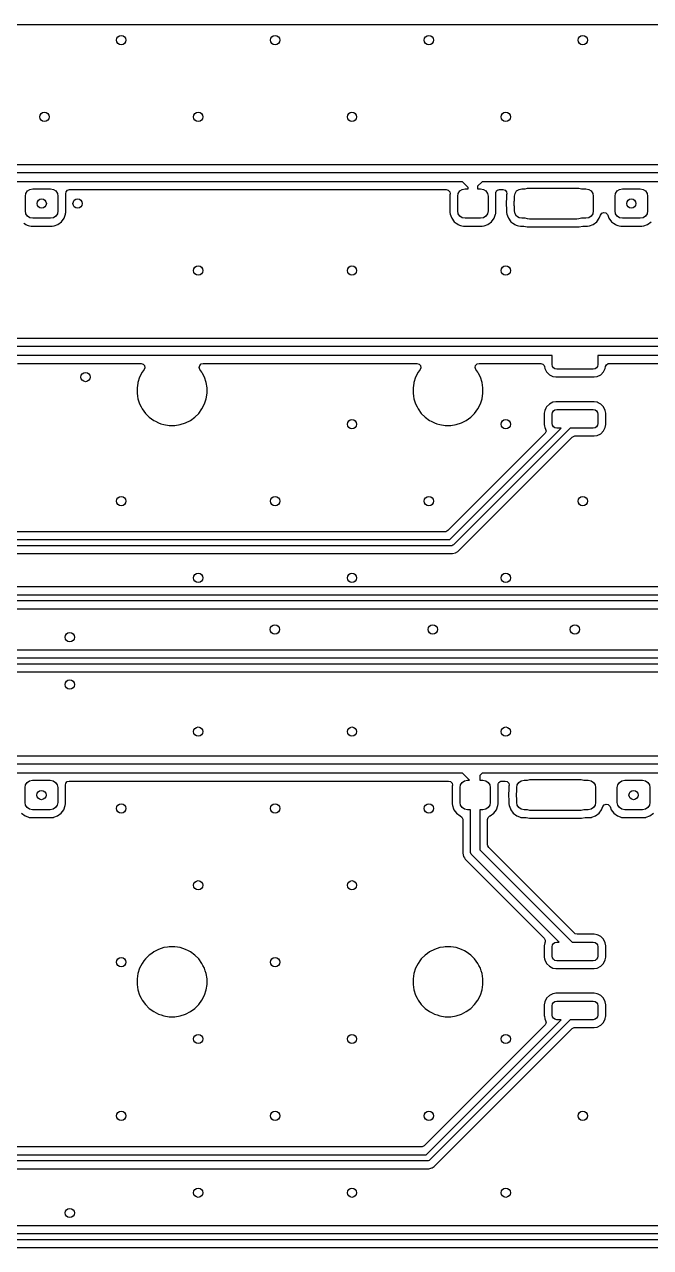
# Model space of a CAD drawing. Extents: x 117 to 217, y -143 to -43.
# Drawn here: x 144.09 to 164.23, y -82.39 to -43 of the extents above; entities that cross this region are included whole.
import ezdxf

# ---------------------------------------------------------------- set-up
doc = ezdxf.new("R2010")
doc.units = 0
doc.layers.add('BLACK', color=7, linetype='CONTINUOUS')

msp = doc.modelspace()

# ---------------------------------------------------------------- linework, layer by layer
at = {"layer": 'BLACK', "linetype": 'CONTINUOUS'}
for p, q in [((120.003246, -43.0005), (213.996754, -43.0005)), ((195.891726, -47.5165), (140.451339, -47.5165)), ((140.391, -47.767), (158.242, -47.767)), ((158.242, -47.767), (158.496, -47.767)), ((158.496, -47.767), (158.75, -47.767)), ((158.75, -47.767), (177.292, -47.767)), ((158.179868, -48.067), (140.453132, -48.067)), ((144.114, -48.5305), (144.132079, -48.439613)), ((144.132079, -48.439613), (144.183562, -48.362562)), ((144.183562, -48.362562), (144.260613, -48.311079)), ((144.260613, -48.311079), (144.3515, -48.293)), ((144.3515, -48.293), (144.9265, -48.293)), ((144.9265, -48.293), (145.017387, -48.311079)), ((145.017387, -48.311079), (145.094438, -48.362562)), ((145.094438, -48.362562), (145.145921, -48.439613)), ((145.145921, -48.439613), (145.164, -48.5305)), ((145.411375, -48.454757), (145.423779, -48.385997)), ((145.423779, -48.385997), (145.471389, -48.334859)), ((145.471389, -48.334859), (145.534664, -48.3175)), ((145.534664, -48.3175), (157.657836, -48.3175)), ((157.657836, -48.3175), (157.724875, -48.337185)), ((157.724875, -48.337185), (157.77063, -48.389989)), ((157.77063, -48.389989), (157.781125, -48.454757)), ((158.0285, -48.5305), (158.046579, -48.439613)), ((158.046579, -48.439613), (158.098062, -48.362562)), ((158.098062, -48.362562), (158.175113, -48.311079)), ((158.175113, -48.311079), (158.266, -48.293)), ((158.366, -48.253132), (158.179868, -48.067)), ((158.266, -48.293), (158.366, -48.293)), ((158.366, -48.26), (158.366, -48.253132)), ((158.366, -48.293), (158.366, -48.26)), ((158.812132, -48.067), (158.666, -48.213132)), ((158.666, -48.213132), (158.666, -48.26)), ((158.666, -48.26), (158.666, -48.293)), ((158.666, -48.293), (158.766, -48.293)), ((158.766, -48.293), (158.856887, -48.311079)), ((177.229868, -48.067), (158.812132, -48.067)), ((158.856887, -48.311079), (158.933938, -48.362562)), ((158.933938, -48.362562), (158.985421, -48.439613)), ((158.985421, -48.439613), (159.0035, -48.5305)), ((159.250875, -48.454757), (159.253654, -48.43935)), ((159.251426, -48.423853), (159.25973, -48.405669)), ((159.253654, -48.43935), (159.251426, -48.423853)), ((159.25973, -48.405669), (159.263279, -48.385997)), ((159.263279, -48.385997), (159.273947, -48.374538)), ((159.273947, -48.374538), (159.280451, -48.360297)), ((159.280451, -48.360297), (159.297267, -48.349489)), ((159.297267, -48.349489), (159.310889, -48.334859)), ((159.310889, -48.334859), (159.326845, -48.330481)), ((159.326845, -48.330481), (159.339229, -48.322523)), ((159.339229, -48.322523), (159.374164, -48.3175)), ((159.374164, -48.3175), (159.482836, -48.3175)), ((159.482836, -48.3175), (159.549875, -48.337185)), ((159.549875, -48.337185), (159.59563, -48.389989)), ((159.59563, -48.389989), (159.606125, -48.454757)), ((159.8535, -48.5305), (159.871579, -48.439613)), ((159.871579, -48.439613), (159.923062, -48.362562)), ((159.923062, -48.362562), (160.000113, -48.311079)), ((160.000113, -48.311079), (160.091, -48.293)), ((160.091, -48.293), (160.1984, -48.293)), ((160.1984, -48.293), (160.275737, -48.272278)), ((160.275737, -48.272278), (160.341, -48.268)), ((160.341, -48.268), (161.865, -48.268)), ((161.865, -48.268), (161.930263, -48.272278)), ((161.930263, -48.272278), (162.0076, -48.293)), ((162.0076, -48.293), (162.1525, -48.293)), ((162.1525, -48.293), (162.243387, -48.311079)), ((162.243387, -48.311079), (162.320438, -48.362562)), ((162.320438, -48.362562), (162.371921, -48.439613)), ((162.371921, -48.439613), (162.39, -48.5305)), ((163.09, -48.5305), (163.108079, -48.439613)), ((163.108079, -48.439613), (163.159562, -48.362562)), ((163.159562, -48.362562), (163.236613, -48.311079)), ((163.236613, -48.311079), (163.3275, -48.293)), ((163.3275, -48.293), (163.9025, -48.293)), ((163.9025, -48.293), (163.993387, -48.311079)), ((163.993387, -48.311079), (164.070438, -48.362562)), ((164.070438, -48.362562), (164.121921, -48.439613)), ((164.121921, -48.439613), (164.14, -48.5305)), ((144.114, -49.0055), (144.114, -48.5305)), ((145.164, -48.5305), (145.164, -49.0055)), ((145.414499, -48.483812), (145.411375, -48.454757)), ((145.4145, -48.483826), (145.414499, -48.483812)), ((145.4145, -49.052173), (145.4145, -48.483826)), ((157.781125, -48.454757), (157.778, -48.483812)), ((157.778, -48.483812), (157.778, -49.05219)), ((158.0285, -49.0055), (158.0285, -48.5305)), ((159.0035, -48.5305), (159.0035, -49.0055)), ((159.253999, -48.483812), (159.250875, -48.454757)), ((159.254, -48.483826), (159.253999, -48.483812)), ((159.254, -49.052173), (159.254, -48.483826)), ((159.600617, -48.643221), (159.5905, -48.694079)), ((159.5905, -48.694079), (159.5905, -48.841919)), ((159.5905, -48.841919), (159.600617, -48.892777)), ((159.603, -48.619029), (159.600617, -48.643221)), ((159.606125, -48.454757), (159.603, -48.483812)), ((159.603, -48.483812), (159.603, -48.619029)), ((159.845278, -48.702737), (159.8535, -48.672051)), ((159.845278, -48.833263), (159.845278, -48.702737)), ((159.8535, -48.863948), (159.845278, -48.833263)), ((159.8535, -48.672051), (159.8535, -48.5305)), ((162.39, -48.5305), (162.39, -49.0055)), ((163.09, -49.0055), (163.09, -48.5305)), ((164.14, -48.5305), (164.14, -49.0055)), ((144.132079, -49.096387), (144.114, -49.0055)), ((144.183562, -49.173438), (144.132079, -49.096387)), ((144.260613, -49.224921), (144.183562, -49.173438)), ((144.3515, -49.243), (144.260613, -49.224921)), ((145.017387, -49.224921), (144.9265, -49.243)), ((145.094438, -49.173438), (145.017387, -49.224921)), ((145.145921, -49.096387), (145.094438, -49.173438)), ((145.164, -49.0055), (145.145921, -49.096387)), ((145.359212, -49.241778), (145.408251, -49.110299)), ((145.408251, -49.110299), (145.410679, -49.087719)), ((145.410679, -49.087719), (145.414499, -49.05219)), ((145.414499, -49.05219), (145.4145, -49.052173)), ((157.778, -49.05219), (157.784248, -49.110299)), ((157.784248, -49.110299), (157.804086, -49.163485)), ((157.804086, -49.163485), (157.833288, -49.241778)), ((158.046579, -49.096387), (158.0285, -49.0055)), ((158.098062, -49.173438), (158.046579, -49.096387)), ((158.175113, -49.224921), (158.098062, -49.173438)), ((158.266, -49.243), (158.175113, -49.224921)), ((158.856887, -49.224921), (158.766, -49.243)), ((158.933938, -49.173438), (158.856887, -49.224921)), ((158.985421, -49.096387), (158.933938, -49.173438)), ((159.0035, -49.0055), (158.985421, -49.096387)), ((159.198712, -49.241778), (159.247751, -49.110299)), ((159.247751, -49.110299), (159.250179, -49.087719)), ((159.250179, -49.087719), (159.253999, -49.05219)), ((159.253999, -49.05219), (159.254, -49.052173)), ((159.600617, -48.892777), (159.603, -48.91697)), ((159.603, -48.91697), (159.603, -49.05219)), ((159.603, -49.05219), (159.609248, -49.110299)), ((159.609248, -49.110299), (159.629086, -49.163485)), ((159.629086, -49.163485), (159.658288, -49.241778)), ((159.8535, -49.0055), (159.8535, -48.863948)), ((159.871579, -49.096387), (159.8535, -49.0055)), ((159.923062, -49.173438), (159.871579, -49.096387)), ((160.000113, -49.224921), (159.923062, -49.173438)), ((160.091, -49.243), (160.000113, -49.224921)), ((162.243387, -49.224921), (162.1525, -49.243)), ((162.320438, -49.173438), (162.243387, -49.224921)), ((162.371921, -49.096387), (162.320438, -49.173438)), ((162.39, -49.0055), (162.371921, -49.096387)), ((162.585212, -49.241778), (162.623818, -49.138268)), ((162.623818, -49.138268), (162.66569, -49.082337)), ((162.66569, -49.082337), (162.731154, -49.05792)), ((162.731154, -49.05792), (162.799427, -49.072772)), ((162.799427, -49.072772), (162.848832, -49.122177)), ((162.848832, -49.122177), (162.856179, -49.138265)), ((162.856179, -49.138265), (162.894788, -49.241778)), ((163.108079, -49.096387), (163.09, -49.0055)), ((163.159562, -49.173438), (163.108079, -49.096387)), ((163.236613, -49.224921), (163.159562, -49.173438)), ((163.3275, -49.243), (163.236613, -49.224921)), ((163.993387, -49.224921), (163.9025, -49.243)), ((164.070438, -49.173438), (163.993387, -49.224921)), ((164.121921, -49.096387), (164.070438, -49.173438)), ((164.14, -49.0055), (164.121921, -49.096387)), ((144.066666, -49.401863), (144.113752, -49.437112)), ((144.113752, -49.437112), (144.115222, -49.438212)), ((144.115222, -49.438212), (144.200999, -49.470205)), ((144.200999, -49.470205), (144.2467, -49.487251)), ((144.2467, -49.487251), (144.304809, -49.493499)), ((144.304809, -49.493499), (144.304826, -49.4935)), ((144.304826, -49.4935), (144.973174, -49.4935)), ((144.9265, -49.243), (144.3515, -49.243)), ((144.973174, -49.4935), (144.97319, -49.493499)), ((144.97319, -49.493499), (145.031299, -49.487251)), ((145.031299, -49.487251), (145.041297, -49.483522)), ((145.041297, -49.483522), (145.162778, -49.438212)), ((145.162778, -49.438212), (145.275116, -49.354116)), ((145.275116, -49.354116), (145.359212, -49.241778)), ((157.833288, -49.241778), (157.917384, -49.354116)), ((157.917384, -49.354116), (157.981166, -49.401863)), ((157.981166, -49.401863), (158.028252, -49.437112)), ((158.028252, -49.437112), (158.029722, -49.438212)), ((158.029722, -49.438212), (158.115499, -49.470205)), ((158.115499, -49.470205), (158.1612, -49.487251)), ((158.1612, -49.487251), (158.219309, -49.493499)), ((158.219309, -49.493499), (158.219326, -49.4935)), ((158.219326, -49.4935), (158.812674, -49.4935)), ((158.766, -49.243), (158.266, -49.243)), ((158.812674, -49.4935), (158.81269, -49.493499)), ((158.81269, -49.493499), (158.870799, -49.487251)), ((158.870799, -49.487251), (158.880797, -49.483522)), ((158.880797, -49.483522), (159.002278, -49.438212)), ((159.002278, -49.438212), (159.114616, -49.354116)), ((159.114616, -49.354116), (159.198712, -49.241778)), ((159.658288, -49.241778), (159.742384, -49.354116)), ((159.742384, -49.354116), (159.806166, -49.401863)), ((159.806166, -49.401863), (159.853252, -49.437112)), ((159.853252, -49.437112), (159.854722, -49.438212)), ((159.854722, -49.438212), (159.940499, -49.470205)), ((159.940499, -49.470205), (159.9862, -49.487251)), ((159.9862, -49.487251), (160.044309, -49.493499)), ((160.044309, -49.493499), (160.044326, -49.4935)), ((160.044326, -49.4935), (160.12919, -49.4935)), ((160.1984, -49.243), (160.091, -49.243)), ((160.12919, -49.4935), (160.153382, -49.495883)), ((160.153382, -49.495883), (160.26708, -49.5185)), ((160.275737, -49.263722), (160.1984, -49.243)), ((160.26708, -49.5185), (160.267082, -49.5185)), ((160.267082, -49.5185), (161.938919, -49.5185)), ((160.341, -49.268), (160.275737, -49.263722)), ((161.865, -49.268), (160.341, -49.268)), ((161.930263, -49.263722), (161.865, -49.268)), ((162.0076, -49.243), (161.930263, -49.263722)), ((161.938919, -49.5185), (162.052618, -49.495883)), ((162.1525, -49.243), (162.0076, -49.243)), ((162.052618, -49.495883), (162.07681, -49.4935)), ((162.07681, -49.4935), (162.199174, -49.4935)), ((162.199174, -49.4935), (162.19919, -49.493499)), ((162.19919, -49.493499), (162.257299, -49.487251)), ((162.257299, -49.487251), (162.267297, -49.483522)), ((162.267297, -49.483522), (162.388778, -49.438212)), ((162.388778, -49.438212), (162.501116, -49.354116)), ((162.501116, -49.354116), (162.585212, -49.241778)), ((162.894788, -49.241778), (162.978884, -49.354116)), ((162.978884, -49.354116), (163.042666, -49.401863)), ((163.042666, -49.401863), (163.089752, -49.437112)), ((163.089752, -49.437112), (163.091222, -49.438212)), ((163.091222, -49.438212), (163.176999, -49.470205)), ((163.176999, -49.470205), (163.2227, -49.487251)), ((163.2227, -49.487251), (163.280809, -49.493499)), ((163.280809, -49.493499), (163.280826, -49.4935)), ((163.280826, -49.4935), (163.949174, -49.4935)), ((163.9025, -49.243), (163.3275, -49.243)), ((163.949174, -49.4935), (163.94919, -49.493499)), ((163.94919, -49.493499), (164.007299, -49.487251)), ((164.007299, -49.487251), (164.017297, -49.483522)), ((164.017297, -49.483522), (164.138778, -49.438212)), ((164.138778, -49.438212), (164.251116, -49.354116)), ((199.667226, -53.1155), (143.100839, -53.1155)), ((143.0405, -53.366), (199.6145, -53.366)), ((161.065, -53.666), (143.49, -53.666)), ((143.857338, -53.9165), (147.83608, -53.9165)), ((147.83608, -53.9165), (147.903119, -53.936185)), ((147.903119, -53.936185), (147.948874, -53.988989)), ((149.725047, -53.979525), (149.775153, -53.93083)), ((149.775153, -53.93083), (149.83302, -53.9165)), ((149.83302, -53.9165), (156.71608, -53.9165)), ((156.71608, -53.9165), (156.783119, -53.936185)), ((156.783119, -53.936185), (156.828874, -53.988989)), ((158.605047, -53.979525), (158.655153, -53.93083)), ((158.655153, -53.93083), (158.71302, -53.9165)), ((158.71302, -53.9165), (160.697663, -53.9165)), ((160.697663, -53.9165), (160.764702, -53.936185)), ((160.764702, -53.936185), (160.810457, -53.988989)), ((161.065, -53.954), (161.065, -53.666)), ((161.076418, -54.011403), (161.065, -53.954)), ((162.54, -53.954), (162.528582, -54.011403)), ((180.115, -53.666), (162.54, -53.666)), ((162.54, -53.666), (162.54, -53.954)), ((162.784865, -54.021102), (162.814794, -53.957967)), ((162.814794, -53.957967), (162.874106, -53.921036)), ((162.874106, -53.921036), (162.907338, -53.9165)), ((162.907338, -53.9165), (166.87608, -53.9165)), ((147.791506, -54.35996), (147.736764, -54.528443)), ((147.791507, -54.359957), (147.791506, -54.35996)), ((147.871936, -54.202109), (147.791507, -54.359957)), ((147.936398, -54.113386), (147.871936, -54.202109)), ((147.958818, -54.058147), (147.936398, -54.113386)), ((147.948874, -53.988989), (147.958818, -54.058147)), ((149.709222, -54.047579), (149.725047, -53.979525)), ((149.732701, -54.113385), (149.709222, -54.047579)), ((149.797164, -54.20211), (149.732701, -54.113385)), ((149.816887, -54.240819), (149.797164, -54.20211)), ((149.877592, -54.359957), (149.816887, -54.240819)), ((149.877592, -54.359958), (149.877592, -54.359957)), ((149.932336, -54.528445), (149.877592, -54.359958)), ((156.671506, -54.35996), (156.616764, -54.528443)), ((156.671507, -54.359957), (156.671506, -54.35996)), ((156.751936, -54.202109), (156.671507, -54.359957)), ((156.816398, -54.113386), (156.751936, -54.202109)), ((156.838818, -54.058147), (156.816398, -54.113386)), ((156.828874, -53.988989), (156.838818, -54.058147)), ((158.589222, -54.047579), (158.605047, -53.979525)), ((158.612701, -54.113385), (158.589222, -54.047579)), ((158.677164, -54.20211), (158.612701, -54.113385)), ((158.696887, -54.240819), (158.677164, -54.20211)), ((158.757592, -54.359957), (158.696887, -54.240819)), ((158.757592, -54.359958), (158.757592, -54.359957)), ((158.812336, -54.528445), (158.757592, -54.359958)), ((160.810457, -53.988989), (160.820136, -54.021102)), ((160.820136, -54.021102), (160.829354, -54.079304)), ((160.829354, -54.079304), (160.88695, -54.192342)), ((160.88695, -54.192342), (160.886952, -54.192344)), ((160.886952, -54.192344), (160.886954, -54.192347)), ((160.886954, -54.192347), (160.976652, -54.282045)), ((160.976652, -54.282045), (160.976654, -54.282046)), ((160.976654, -54.282046), (160.976658, -54.28205)), ((160.976658, -54.28205), (161.089694, -54.339645)), ((161.108934, -54.060066), (161.076418, -54.011403)), ((161.089694, -54.339645), (161.089698, -54.339647)), ((161.089698, -54.339647), (161.183475, -54.354499)), ((161.157597, -54.092582), (161.108934, -54.060066)), ((161.215, -54.104), (161.157597, -54.092582)), ((161.183475, -54.354499), (161.183481, -54.3545)), ((161.183481, -54.3545), (162.421518, -54.354499)), ((162.39, -54.104), (161.215, -54.104)), ((162.447403, -54.092582), (162.39, -54.104)), ((162.421518, -54.354499), (162.515304, -54.339646)), ((162.496066, -54.060066), (162.447403, -54.092582)), ((162.528582, -54.011403), (162.496066, -54.060066)), ((162.515304, -54.339646), (162.628342, -54.28205)), ((162.628342, -54.28205), (162.71805, -54.192342)), ((162.71805, -54.192342), (162.775646, -54.079304)), ((162.775646, -54.079302), (162.775647, -54.079301)), ((162.775646, -54.079304), (162.775646, -54.079302)), ((162.775647, -54.079301), (162.784865, -54.021102)), ((147.732927, -54.552668), (147.70905, -54.703421)), ((147.70905, -54.703421), (147.70905, -54.880579)), ((147.736764, -54.528443), (147.732927, -54.552668)), ((149.96005, -54.703421), (149.932336, -54.528445)), ((149.96005, -54.880579), (149.96005, -54.703421)), ((156.612927, -54.552668), (156.58905, -54.703421)), ((156.58905, -54.703421), (156.58905, -54.880579)), ((156.616764, -54.528443), (156.612927, -54.552668)), ((158.84005, -54.703421), (158.812336, -54.528445)), ((158.84005, -54.880579), (158.84005, -54.703421)), ((147.70905, -54.880579), (147.722907, -54.968067)), ((147.722907, -54.968067), (147.736764, -55.055556)), ((147.736764, -55.055556), (147.791506, -55.224039)), ((149.877592, -55.224042), (149.932336, -55.055555)), ((149.932336, -55.055555), (149.96005, -54.880579)), ((156.58905, -54.880579), (156.602907, -54.968067)), ((156.602907, -54.968067), (156.616764, -55.055556)), ((156.616764, -55.055556), (156.671506, -55.224039)), ((158.757592, -55.224042), (158.812336, -55.055555)), ((158.812336, -55.055555), (158.84005, -54.880579)), ((147.791506, -55.224039), (147.791507, -55.224042)), ((147.791507, -55.224042), (147.838188, -55.315657)), ((147.838188, -55.315657), (147.871936, -55.38189)), ((147.871936, -55.38189), (147.976067, -55.525214)), ((147.976067, -55.525214), (148.101336, -55.650483)), ((149.567764, -55.650483), (149.693033, -55.525214)), ((149.693033, -55.525214), (149.797164, -55.38189)), ((149.797164, -55.38189), (149.877592, -55.224042)), ((156.671506, -55.224039), (156.671507, -55.224042)), ((156.671507, -55.224042), (156.718188, -55.315657)), ((156.718188, -55.315657), (156.751936, -55.38189)), ((156.751936, -55.38189), (156.856067, -55.525214)), ((156.856067, -55.525214), (156.981336, -55.650483)), ((158.447764, -55.650483), (158.573033, -55.525214)), ((158.573033, -55.525214), (158.677164, -55.38189)), ((158.677164, -55.38189), (158.757592, -55.224042)), ((160.829352, -55.428698), (160.8145, -55.522475)), ((160.8145, -55.522475), (160.8145, -55.885517)), ((160.867751, -55.353337), (160.829352, -55.428698)), ((160.88695, -55.315658), (160.867751, -55.353337)), ((160.886951, -55.315657), (160.88695, -55.315658)), ((160.886954, -55.315652), (160.886951, -55.315657)), ((160.976652, -55.225954), (160.886954, -55.315652)), ((160.976657, -55.225951), (160.976652, -55.225954)), ((160.976658, -55.22595), (160.976657, -55.225951)), ((161.089696, -55.168354), (160.976658, -55.22595)), ((161.065, -55.554), (161.076418, -55.496597)), ((161.076418, -55.496597), (161.108934, -55.447934)), ((161.102519, -55.166323), (161.089696, -55.168354)), ((161.183482, -55.1535), (161.102519, -55.166323)), ((161.108934, -55.447934), (161.157597, -55.415418)), ((161.157597, -55.415418), (161.215, -55.404)), ((162.421524, -55.1535), (161.183482, -55.1535)), ((161.215, -55.404), (162.39, -55.404)), ((162.39, -55.404), (162.447403, -55.415418)), ((162.515301, -55.168352), (162.421524, -55.1535)), ((162.447403, -55.415418), (162.496066, -55.447934)), ((162.496066, -55.447934), (162.528582, -55.496597)), ((162.551517, -55.186805), (162.515301, -55.168352)), ((162.528582, -55.496597), (162.54, -55.554)), ((162.628342, -55.22595), (162.551517, -55.186805)), ((162.628344, -55.225952), (162.628342, -55.22595)), ((162.628347, -55.225954), (162.628344, -55.225952)), ((162.718045, -55.315652), (162.628347, -55.225954)), ((162.718046, -55.315654), (162.718045, -55.315652)), ((162.71805, -55.315658), (162.718046, -55.315654)), ((162.775646, -55.428696), (162.71805, -55.315658)), ((162.790499, -55.522482), (162.775646, -55.428696)), ((162.7905, -55.885519), (162.790499, -55.522482)), ((148.101336, -55.650483), (148.24466, -55.754614)), ((148.24466, -55.754614), (148.297499, -55.781537)), ((148.297499, -55.781537), (148.402507, -55.835042)), ((148.402507, -55.835042), (148.40251, -55.835043)), ((148.40251, -55.835043), (148.478759, -55.859817)), ((148.478759, -55.859817), (148.570995, -55.889786)), ((148.570995, -55.889786), (148.745971, -55.9175)), ((148.745971, -55.9175), (148.745972, -55.9175)), ((148.745972, -55.9175), (148.923128, -55.9175)), ((148.923128, -55.9175), (148.923129, -55.9175)), ((148.923129, -55.9175), (149.098105, -55.889786)), ((149.098105, -55.889786), (149.266592, -55.835042)), ((149.266592, -55.835042), (149.42444, -55.754614)), ((149.42444, -55.754614), (149.567764, -55.650483)), ((156.981336, -55.650483), (157.12466, -55.754614)), ((157.12466, -55.754614), (157.177499, -55.781537)), ((157.177499, -55.781537), (157.282507, -55.835042)), ((157.282507, -55.835042), (157.28251, -55.835043)), ((157.28251, -55.835043), (157.358759, -55.859817)), ((157.358759, -55.859817), (157.450995, -55.889786)), ((157.450995, -55.889786), (157.625971, -55.9175)), ((157.625971, -55.9175), (157.625972, -55.9175)), ((157.625972, -55.9175), (157.803128, -55.9175)), ((157.803128, -55.9175), (157.803129, -55.9175)), ((157.803129, -55.9175), (157.978105, -55.889786)), ((157.978105, -55.889786), (158.146592, -55.835042)), ((158.146592, -55.835042), (158.30444, -55.754614)), ((158.30444, -55.754614), (158.447764, -55.650483)), ((160.8145, -55.885517), (160.822055, -55.933219)), ((160.822055, -55.933219), (160.829354, -55.979304)), ((161.065, -55.854), (161.065, -55.554)), ((161.076418, -55.911403), (161.065, -55.854)), ((161.108934, -55.960066), (161.076418, -55.911403)), ((162.528582, -55.911403), (162.496066, -55.960066)), ((162.54, -55.854), (162.528582, -55.911403)), ((162.54, -55.554), (162.54, -55.854)), ((162.775647, -55.979301), (162.790499, -55.885524)), ((162.790499, -55.885524), (162.7905, -55.885519)), ((160.833887, -56.17693), (157.707637, -59.303181)), ((157.775078, -59.59), (161.361079, -56.004)), ((161.643921, -56.004), (157.887211, -59.760711)), ((158.031712, -59.97047), (161.711362, -56.290817)), ((160.829354, -55.979304), (160.856691, -56.032956)), ((160.843311, -56.166364), (160.833887, -56.17693)), ((160.869587, -56.101623), (160.843311, -56.166364)), ((160.856691, -56.032956), (160.869587, -56.101623)), ((161.157597, -55.992582), (161.108934, -55.960066)), ((161.215, -56.004), (161.157597, -55.992582)), ((161.361079, -56.004), (161.215, -56.004)), ((162.39, -56.004), (161.643921, -56.004)), ((161.711362, -56.290817), (161.772685, -56.257333)), ((161.772685, -56.257333), (161.799043, -56.254499)), ((161.799043, -56.254499), (162.421517, -56.254499)), ((162.447403, -55.992582), (162.39, -56.004)), ((162.421517, -56.254499), (162.421518, -56.254499)), ((162.421518, -56.254499), (162.515304, -56.239646)), ((162.496066, -55.960066), (162.447403, -55.992582)), ((162.515304, -56.239646), (162.628342, -56.18205)), ((162.628342, -56.18205), (162.71805, -56.092342)), ((162.71805, -56.092342), (162.775646, -55.979304)), ((162.775646, -55.979302), (162.775647, -55.979301)), ((162.775646, -55.979304), (162.775646, -55.979302)), ((157.619956, -59.3395), (140.551656, -59.3395)), ((157.646314, -59.336666), (157.619956, -59.3395)), ((157.707637, -59.303181), (157.646314, -59.336666)), ((140.5978, -59.59), (157.775078, -59.59)), ((157.8165, -59.79), (140.639222, -59.79)), ((157.836009, -59.788079), (157.8165, -59.79)), ((157.872057, -59.773147), (157.836009, -59.788079)), ((157.887211, -59.760711), (157.872057, -59.773147)), ((140.794344, -60.0405), (157.862642, -60.0405)), ((157.862642, -60.0405), (157.862644, -60.0405)), ((157.862644, -60.0405), (157.951788, -60.016614)), ((157.951788, -60.016614), (158.031712, -59.97047)), ((139.3869, -61.368), (175.218578, -61.368)), ((175.063456, -61.1175), (139.965344, -61.1175)), ((175.26, -61.568), (139.428322, -61.568)), ((139.583444, -61.8185), (175.306142, -61.8185)), ((137.922, -63.4), (192.065078, -63.4)), ((191.909956, -63.1495), (138.500444, -63.1495)), ((192.1065, -63.6), (137.963422, -63.6)), ((138.118544, -63.8505), (192.152642, -63.8505)), ((176.841726, -66.5665), (137.446387, -66.5665)), ((139.7, -66.817), (158.242, -66.817)), ((158.242, -66.817), (158.75, -66.817)), ((158.75, -66.817), (176.789, -66.817)), ((158.179868, -67.117), (139.762132, -67.117)), ((144.251163, -67.361079), (144.34205, -67.343)), ((144.34205, -67.343), (144.91705, -67.343)), ((144.91705, -67.343), (145.007937, -67.361079)), ((158.405868, -67.343), (158.179868, -67.117)), ((158.249113, -67.361079), (158.34, -67.343)), ((158.34, -67.343), (158.405868, -67.343)), ((158.812132, -67.117), (158.74, -67.189132)), ((158.74, -67.189132), (158.74, -67.315)), ((158.74, -67.315), (158.74, -67.343)), ((158.74, -67.343), (158.84, -67.343)), ((176.726868, -67.117), (158.812132, -67.117)), ((158.84, -67.343), (158.930887, -67.361079)), ((160.074113, -67.361079), (160.165, -67.343)), ((160.165, -67.343), (160.2724, -67.343)), ((160.2724, -67.343), (160.349737, -67.322278)), ((160.349737, -67.322278), (160.415, -67.318)), ((160.415, -67.318), (161.939, -67.318)), ((161.939, -67.318), (162.004263, -67.322278)), ((162.004263, -67.322278), (162.0816, -67.343)), ((162.0816, -67.343), (162.2265, -67.343)), ((162.2265, -67.343), (162.317387, -67.361079)), ((163.310613, -67.361079), (163.4015, -67.343)), ((163.4015, -67.343), (163.9765, -67.343)), ((163.9765, -67.343), (164.067387, -67.361079)), ((144.10455, -67.5805), (144.122629, -67.489613)), ((144.10455, -68.0555), (144.10455, -67.5805)), ((144.122629, -67.489613), (144.174112, -67.412562)), ((144.174112, -67.412562), (144.251163, -67.361079)), ((145.007937, -67.361079), (145.084988, -67.412562)), ((145.084988, -67.412562), (145.136471, -67.489613)), ((145.136471, -67.489613), (145.15455, -67.5805)), ((145.15455, -67.5805), (145.15455, -68.0555)), ((145.401925, -67.504757), (145.414329, -67.435997)), ((145.405049, -67.533812), (145.401925, -67.504757)), ((145.40505, -67.533826), (145.405049, -67.533812)), ((145.40505, -68.102173), (145.40505, -67.533826)), ((145.414329, -67.435997), (145.461939, -67.384859)), ((145.461939, -67.384859), (145.525214, -67.3675)), ((145.525214, -67.3675), (157.731836, -67.3675)), ((157.731836, -67.3675), (157.798875, -67.387185)), ((157.798875, -67.387185), (157.84463, -67.439989)), ((157.84463, -67.439989), (157.855125, -67.504757)), ((157.855125, -67.504757), (157.852, -67.533812)), ((157.852, -67.533812), (157.852, -68.10219)), ((158.1025, -67.5805), (158.120579, -67.489613)), ((158.1025, -68.0555), (158.1025, -67.5805)), ((158.120579, -67.489613), (158.172062, -67.412562)), ((158.172062, -67.412562), (158.249113, -67.361079)), ((158.930887, -67.361079), (159.007938, -67.412562)), ((159.007938, -67.412562), (159.059421, -67.489613)), ((159.059421, -67.489613), (159.0775, -67.5805)), ((159.0775, -67.5805), (159.0775, -68.0555)), ((159.324875, -67.504757), (159.327654, -67.48935)), ((159.327999, -67.533812), (159.324875, -67.504757)), ((159.325426, -67.473853), (159.33373, -67.455669)), ((159.327654, -67.48935), (159.325426, -67.473853)), ((159.328, -67.533826), (159.327999, -67.533812)), ((159.328, -68.102173), (159.328, -67.533826)), ((159.33373, -67.455669), (159.337279, -67.435997)), ((159.337279, -67.435997), (159.347947, -67.424538)), ((159.347947, -67.424538), (159.354451, -67.410297)), ((159.354451, -67.410297), (159.371267, -67.399489)), ((159.371267, -67.399489), (159.384889, -67.384859)), ((159.384889, -67.384859), (159.400845, -67.380481)), ((159.400845, -67.380481), (159.413229, -67.372523)), ((159.413229, -67.372523), (159.448164, -67.3675)), ((159.448164, -67.3675), (159.556836, -67.3675)), ((159.556836, -67.3675), (159.623875, -67.387185)), ((159.623875, -67.387185), (159.66963, -67.439989)), ((159.674617, -67.693221), (159.6645, -67.744079)), ((159.6645, -67.744079), (159.6645, -67.744082)), ((159.6645, -67.744082), (159.6645, -67.891918)), ((159.66963, -67.439989), (159.680125, -67.504757)), ((159.677, -67.669029), (159.674617, -67.693221)), ((159.680125, -67.504757), (159.677, -67.533812)), ((159.677, -67.533812), (159.677, -67.669029)), ((159.919278, -67.752737), (159.9275, -67.722051)), ((159.919278, -67.883263), (159.919278, -67.752737)), ((159.9275, -67.5805), (159.945579, -67.489613)), ((159.9275, -67.722051), (159.9275, -67.5805)), ((159.945579, -67.489613), (159.997062, -67.412562)), ((159.997062, -67.412562), (160.074113, -67.361079)), ((162.317387, -67.361079), (162.394438, -67.412562)), ((162.394438, -67.412562), (162.445921, -67.489613)), ((162.445921, -67.489613), (162.464, -67.5805)), ((162.464, -67.5805), (162.464, -68.0555)), ((163.164, -67.5805), (163.182079, -67.489613)), ((163.164, -68.0555), (163.164, -67.5805)), ((163.182079, -67.489613), (163.233562, -67.412562)), ((163.233562, -67.412562), (163.310613, -67.361079)), ((164.067387, -67.361079), (164.144438, -67.412562)), ((164.144438, -67.412562), (164.195921, -67.489613)), ((164.195921, -67.489613), (164.214, -67.5805)), ((164.214, -67.5805), (164.214, -68.0555)), ((144.122629, -68.146387), (144.10455, -68.0555)), ((144.174112, -68.223438), (144.122629, -68.146387)), ((145.136471, -68.146387), (145.084988, -68.223438)), ((145.15455, -68.0555), (145.136471, -68.146387)), ((145.398801, -68.160299), (145.405049, -68.10219)), ((145.405049, -68.10219), (145.40505, -68.102173)), ((157.852, -68.10219), (157.858248, -68.160299)), ((158.120579, -68.146387), (158.1025, -68.0555)), ((158.172062, -68.223438), (158.120579, -68.146387)), ((159.059421, -68.146387), (159.007938, -68.223438)), ((159.0775, -68.0555), (159.059421, -68.146387)), ((159.321751, -68.160299), (159.327999, -68.10219)), ((159.327999, -68.10219), (159.328, -68.102173)), ((159.6645, -67.891918), (159.671885, -67.929046)), ((159.671885, -67.929046), (159.674617, -67.942777)), ((159.674617, -67.942777), (159.677, -67.96697)), ((159.677, -67.96697), (159.677, -68.10219)), ((159.677, -68.10219), (159.683248, -68.160299)), ((159.9275, -67.913948), (159.919278, -67.883263)), ((159.9275, -68.0555), (159.9275, -67.913948)), ((159.945579, -68.146387), (159.9275, -68.0555)), ((159.997062, -68.223438), (159.945579, -68.146387)), ((162.445921, -68.146387), (162.394438, -68.223438)), ((162.464, -68.0555), (162.445921, -68.146387)), ((162.697818, -68.188268), (162.73969, -68.132337)), ((162.73969, -68.132337), (162.805154, -68.10792)), ((162.805154, -68.10792), (162.873427, -68.122772)), ((162.873427, -68.122772), (162.922832, -68.172177)), ((163.182079, -68.146387), (163.164, -68.0555)), ((163.233562, -68.223438), (163.182079, -68.146387)), ((164.195921, -68.146387), (164.144438, -68.223438)), ((164.214, -68.0555), (164.195921, -68.146387)), ((143.993434, -68.404116), (144.105772, -68.488212)), ((144.105772, -68.488212), (144.191549, -68.520205)), ((144.251163, -68.274921), (144.174112, -68.223438)), ((144.191549, -68.520205), (144.23725, -68.537251)), ((144.23725, -68.537251), (144.295359, -68.543499)), ((144.34205, -68.293), (144.251163, -68.274921)), ((144.91705, -68.293), (144.34205, -68.293)), ((145.007937, -68.274921), (144.91705, -68.293)), ((144.96374, -68.543499), (145.021849, -68.537251)), ((145.084988, -68.223438), (145.007937, -68.274921)), ((145.021849, -68.537251), (145.029943, -68.534232)), ((145.029943, -68.534232), (145.153328, -68.488212)), ((145.153328, -68.488212), (145.265666, -68.404116)), ((145.265666, -68.404116), (145.349762, -68.291778)), ((145.349762, -68.291778), (145.398801, -68.160299)), ((157.858248, -68.160299), (157.897354, -68.265144)), ((157.897354, -68.265144), (157.907288, -68.291778)), ((157.907288, -68.291778), (157.991384, -68.404116)), ((157.991384, -68.404116), (158.103722, -68.488212)), ((158.103722, -68.488212), (158.108829, -68.490116)), ((158.108829, -68.490116), (158.164763, -68.531985)), ((158.164763, -68.531985), (158.189184, -68.597448)), ((158.249113, -68.274921), (158.172062, -68.223438)), ((158.34, -68.293), (158.249113, -68.274921)), ((158.44, -68.293), (158.34, -68.293)), ((158.44, -69.6415), (158.44, -68.293)), ((158.84, -68.293), (158.74, -68.293)), ((158.74, -68.293), (158.74, -69.579368)), ((158.930887, -68.274921), (158.84, -68.293)), ((159.007938, -68.223438), (158.930887, -68.274921)), ((158.9905, -68.6063), (159.010185, -68.539261)), ((159.010185, -68.539261), (159.062989, -68.493506)), ((159.062989, -68.493506), (159.071162, -68.49012)), ((159.071162, -68.49012), (159.076278, -68.488212)), ((159.076278, -68.488212), (159.188616, -68.404116)), ((159.188616, -68.404116), (159.272712, -68.291778)), ((159.272712, -68.291778), (159.321751, -68.160299)), ((159.683248, -68.160299), (159.722354, -68.265144)), ((159.722354, -68.265144), (159.732288, -68.291778)), ((159.732288, -68.291778), (159.816384, -68.404116)), ((159.816384, -68.404116), (159.928722, -68.488212)), ((159.928722, -68.488212), (160.014499, -68.520205)), ((160.074113, -68.274921), (159.997062, -68.223438)), ((160.014499, -68.520205), (160.0602, -68.537251)), ((160.0602, -68.537251), (160.118309, -68.543499)), ((160.165, -68.293), (160.074113, -68.274921)), ((160.2724, -68.293), (160.165, -68.293)), ((160.349737, -68.313722), (160.2724, -68.293)), ((160.415, -68.318), (160.349737, -68.313722)), ((161.939, -68.318), (160.415, -68.318)), ((162.004263, -68.313722), (161.939, -68.318)), ((162.0816, -68.293), (162.004263, -68.313722)), ((162.2265, -68.293), (162.0816, -68.293)), ((162.317387, -68.274921), (162.2265, -68.293)), ((162.27319, -68.543499), (162.331299, -68.537251)), ((162.394438, -68.223438), (162.317387, -68.274921)), ((162.331299, -68.537251), (162.339393, -68.534232)), ((162.339393, -68.534232), (162.462778, -68.488212)), ((162.462778, -68.488212), (162.575116, -68.404116)), ((162.575116, -68.404116), (162.659212, -68.291778)), ((162.659212, -68.291778), (162.697818, -68.188268)), ((162.922832, -68.172177), (162.930179, -68.188265)), ((162.930179, -68.188265), (162.968788, -68.291778)), ((162.968788, -68.291778), (163.052884, -68.404116)), ((163.052884, -68.404116), (163.165222, -68.488212)), ((163.165222, -68.488212), (163.250999, -68.520205)), ((163.310613, -68.274921), (163.233562, -68.223438)), ((163.250999, -68.520205), (163.2967, -68.537251)), ((163.2967, -68.537251), (163.354809, -68.543499)), ((163.4015, -68.293), (163.310613, -68.274921)), ((163.9765, -68.293), (163.4015, -68.293)), ((164.067387, -68.274921), (163.9765, -68.293)), ((164.02319, -68.543499), (164.081299, -68.537251)), ((164.144438, -68.223438), (164.067387, -68.274921)), ((164.081299, -68.537251), (164.089393, -68.534232)), ((164.089393, -68.534232), (164.212778, -68.488212)), ((164.212778, -68.488212), (164.325116, -68.404116)), ((144.295359, -68.543499), (144.295376, -68.5435)), ((144.295376, -68.5435), (144.963724, -68.5435)), ((144.963724, -68.5435), (144.96374, -68.543499)), ((158.189184, -68.597448), (158.1895, -68.6063)), ((158.1895, -68.6063), (158.1895, -69.588773)), ((158.9905, -69.424245), (158.9905, -68.6063)), ((160.118309, -68.543499), (160.118326, -68.5435)), ((160.118326, -68.5435), (160.20319, -68.5435)), ((160.20319, -68.5435), (160.227382, -68.545883)), ((160.227382, -68.545883), (160.34108, -68.5685)), ((160.34108, -68.5685), (160.341082, -68.5685)), ((160.341082, -68.5685), (162.012919, -68.5685)), ((162.012919, -68.5685), (162.126618, -68.545883)), ((162.126618, -68.545883), (162.15081, -68.5435)), ((162.15081, -68.5435), (162.273174, -68.5435)), ((162.273174, -68.5435), (162.27319, -68.543499)), ((163.354809, -68.543499), (163.354826, -68.5435)), ((163.354826, -68.5435), (164.023174, -68.5435)), ((164.023174, -68.5435), (164.02319, -68.543499)), ((158.1895, -69.588773), (158.1895, -69.694227)), ((158.1895, -69.694227), (158.202554, -69.742948)), ((158.442882, -69.670763), (158.44, -69.6415)), ((158.465279, -69.724835), (158.442882, -69.670763)), ((158.74, -69.579368), (161.714632, -72.554)), ((158.993334, -69.450603), (158.9905, -69.424245)), ((159.026819, -69.511926), (158.993334, -69.450603)), ((161.782074, -72.267181), (159.026819, -69.511926)), ((158.202554, -69.742948), (158.216793, -69.796089)), ((158.216793, -69.796089), (158.241616, -69.839083)), ((158.241616, -69.839083), (158.26952, -69.887413)), ((158.26952, -69.887413), (158.269522, -69.887415)), ((158.269522, -69.887415), (160.810019, -72.427912)), ((158.483934, -69.747566), (158.465279, -69.724835)), ((161.290368, -72.554), (158.483934, -69.747566)), ((160.810019, -72.427912), (160.843504, -72.489235)), ((161.802716, -72.283815), (161.782074, -72.267181)), ((161.869755, -72.3035), (161.802716, -72.283815)), ((162.421519, -72.3035), (161.869755, -72.3035)), ((162.421524, -72.3035), (162.421519, -72.3035)), ((162.515301, -72.318352), (162.421524, -72.3035)), ((162.551517, -72.336805), (162.515301, -72.318352)), ((162.628342, -72.37595), (162.551517, -72.336805)), ((162.628344, -72.375952), (162.628342, -72.37595)), ((162.628347, -72.375954), (162.628344, -72.375952)), ((162.718045, -72.465652), (162.628347, -72.375954)), ((162.718046, -72.465654), (162.718045, -72.465652)), ((162.71805, -72.465658), (162.718046, -72.465654)), ((162.775646, -72.578696), (162.71805, -72.465658)), ((148.244659, -72.869386), (148.17911, -72.917011)), ((148.402507, -72.788957), (148.244659, -72.869386)), ((148.40251, -72.788956), (148.402507, -72.788957)), ((148.570993, -72.734214), (148.40251, -72.788956)), ((148.687645, -72.715738), (148.570993, -72.734214)), ((148.745971, -72.7065), (148.687645, -72.715738)), ((148.923129, -72.7065), (148.745971, -72.7065)), ((149.010617, -72.720357), (148.923129, -72.7065)), ((149.098106, -72.734214), (149.010617, -72.720357)), ((149.266589, -72.788956), (149.098106, -72.734214)), ((149.266592, -72.788957), (149.266589, -72.788956)), ((149.367939, -72.840597), (149.266592, -72.788957)), ((149.42444, -72.869386), (149.367939, -72.840597)), ((149.567764, -72.973517), (149.42444, -72.869386)), ((157.124659, -72.869386), (157.05911, -72.917011)), ((157.282507, -72.788957), (157.124659, -72.869386)), ((157.28251, -72.788956), (157.282507, -72.788957)), ((157.450993, -72.734214), (157.28251, -72.788956)), ((157.567645, -72.715738), (157.450993, -72.734214)), ((157.625971, -72.7065), (157.567645, -72.715738)), ((157.803129, -72.7065), (157.625971, -72.7065)), ((157.890617, -72.720357), (157.803129, -72.7065)), ((157.978106, -72.734214), (157.890617, -72.720357)), ((158.146589, -72.788956), (157.978106, -72.734214)), ((158.146592, -72.788957), (158.146589, -72.788956)), ((158.247939, -72.840597), (158.146592, -72.788957)), ((158.30444, -72.869386), (158.247939, -72.840597)), ((158.447764, -72.973517), (158.30444, -72.869386)), ((160.829352, -72.578699), (160.8145, -72.672475)), ((160.8145, -72.672475), (160.8145, -73.035517)), ((160.832825, -72.571884), (160.829352, -72.578699)), ((160.83852, -72.558927), (160.832825, -72.571884)), ((160.843504, -72.489235), (160.83852, -72.558927)), ((161.065, -72.704), (161.076418, -72.646597)), ((161.065, -73.004), (161.065, -72.704)), ((161.076418, -72.646597), (161.108934, -72.597934)), ((161.108934, -72.597934), (161.157597, -72.565418)), ((161.157597, -72.565418), (161.215, -72.554)), ((161.215, -72.554), (161.290368, -72.554)), ((161.714632, -72.554), (162.39, -72.554)), ((162.39, -72.554), (162.447403, -72.565418)), ((162.447403, -72.565418), (162.496066, -72.597934)), ((162.496066, -72.597934), (162.528582, -72.646597)), ((162.528582, -72.646597), (162.54, -72.704)), ((162.54, -72.704), (162.54, -73.004)), ((162.790499, -72.672482), (162.775646, -72.578696)), ((162.7905, -73.035519), (162.790499, -72.672482)), ((147.871936, -73.242109), (147.791507, -73.399957)), ((147.931346, -73.160338), (147.871936, -73.242109)), ((147.976067, -73.098786), (147.931346, -73.160338)), ((147.976069, -73.098784), (147.976067, -73.098786)), ((148.101333, -72.973519), (147.976069, -73.098783)), ((147.976069, -73.098783), (147.976069, -73.098784)), ((148.101334, -72.973519), (148.101333, -72.973519)), ((148.101336, -72.973517), (148.101334, -72.973519)), ((148.17911, -72.917011), (148.101336, -72.973517)), ((149.693033, -73.098786), (149.567764, -72.973517)), ((149.797164, -73.24211), (149.693033, -73.098786)), ((149.828774, -73.304148), (149.797164, -73.24211)), ((156.751936, -73.242109), (156.671507, -73.399957)), ((156.811346, -73.160338), (156.751936, -73.242109)), ((156.856067, -73.098786), (156.811346, -73.160338)), ((156.856069, -73.098784), (156.856067, -73.098786)), ((156.981333, -72.973519), (156.856069, -73.098783)), ((156.856069, -73.098783), (156.856069, -73.098784)), ((156.981334, -72.973519), (156.981333, -72.973519)), ((156.981336, -72.973517), (156.981334, -72.973519)), ((157.05911, -72.917011), (156.981336, -72.973517)), ((158.573033, -73.098786), (158.447764, -72.973517)), ((158.677164, -73.24211), (158.573033, -73.098786)), ((158.708774, -73.304148), (158.677164, -73.24211)), ((160.8145, -73.035517), (160.824521, -73.098786)), ((160.824521, -73.098786), (160.829354, -73.129304)), ((160.829354, -73.129304), (160.88695, -73.242342)), ((160.88695, -73.242342), (160.886952, -73.242344)), ((160.886952, -73.242344), (160.886954, -73.242347)), ((160.886954, -73.242347), (160.976652, -73.332045)), ((161.076418, -73.061403), (161.065, -73.004)), ((161.108934, -73.110066), (161.076418, -73.061403)), ((161.157597, -73.142582), (161.108934, -73.110066)), ((161.215, -73.154), (161.157597, -73.142582)), ((162.39, -73.154), (161.215, -73.154)), ((162.447403, -73.142582), (162.39, -73.154)), ((162.496066, -73.110066), (162.447403, -73.142582)), ((162.528582, -73.061403), (162.496066, -73.110066)), ((162.54, -73.004), (162.528582, -73.061403)), ((162.628342, -73.33205), (162.71805, -73.242342)), ((162.71805, -73.242342), (162.775646, -73.129304)), ((162.775646, -73.129302), (162.775647, -73.129301)), ((162.775646, -73.129304), (162.775646, -73.129302)), ((162.775647, -73.129301), (162.789897, -73.039326)), ((162.789897, -73.039326), (162.7905, -73.035519)), ((147.736764, -73.568443), (147.70905, -73.743421)), ((147.791506, -73.39996), (147.736764, -73.568443)), ((147.791507, -73.399957), (147.791506, -73.39996)), ((149.877592, -73.399957), (149.828774, -73.304148)), ((149.877593, -73.39996), (149.877592, -73.399957)), ((149.904964, -73.484201), (149.877593, -73.39996)), ((149.932336, -73.568445), (149.904964, -73.484201)), ((149.96005, -73.743421), (149.932336, -73.568445)), ((156.616764, -73.568443), (156.58905, -73.743421)), ((156.671506, -73.39996), (156.616764, -73.568443)), ((156.671507, -73.399957), (156.671506, -73.39996)), ((158.757592, -73.399957), (158.708774, -73.304148)), ((158.757593, -73.39996), (158.757592, -73.399957)), ((158.784964, -73.484201), (158.757593, -73.39996)), ((158.812336, -73.568445), (158.784964, -73.484201)), ((158.84005, -73.743421), (158.812336, -73.568445)), ((160.976652, -73.332045), (160.976654, -73.332046)), ((160.976654, -73.332046), (160.976658, -73.33205)), ((160.976658, -73.33205), (161.089694, -73.389645)), ((161.089694, -73.389645), (161.089698, -73.389647)), ((161.089698, -73.389647), (161.183475, -73.404499)), ((161.183475, -73.404499), (161.183481, -73.4045)), ((161.183481, -73.4045), (162.421518, -73.404499)), ((162.421518, -73.404499), (162.515304, -73.389646)), ((162.515304, -73.389646), (162.628342, -73.33205)), ((147.70905, -73.743421), (147.70905, -73.920578)), ((147.70905, -73.920578), (147.736764, -74.095556)), ((149.932336, -74.095555), (149.96005, -73.920579)), ((149.96005, -73.920579), (149.96005, -73.743421)), ((156.58905, -73.743421), (156.58905, -73.920578)), ((156.58905, -73.920578), (156.616764, -74.095556)), ((158.812336, -74.095555), (158.84005, -73.920579)), ((158.84005, -73.920579), (158.84005, -73.743421)), ((147.736764, -74.095556), (147.791506, -74.264039)), ((147.791506, -74.264039), (147.791507, -74.264042)), ((147.791507, -74.264042), (147.843284, -74.365658)), ((147.843284, -74.365658), (147.871936, -74.42189)), ((147.871936, -74.42189), (147.976067, -74.565214)), ((149.693033, -74.565214), (149.797164, -74.42189)), ((149.797164, -74.42189), (149.877592, -74.264042)), ((149.877592, -74.264042), (149.932336, -74.095555)), ((156.616764, -74.095556), (156.671506, -74.264039)), ((156.671506, -74.264039), (156.671507, -74.264042)), ((156.671507, -74.264042), (156.723284, -74.365658)), ((156.723284, -74.365658), (156.751936, -74.42189)), ((156.751936, -74.42189), (156.856067, -74.565214)), ((158.573033, -74.565214), (158.677164, -74.42189)), ((158.677164, -74.42189), (158.757592, -74.264042)), ((158.757592, -74.264042), (158.812336, -74.095555)), ((160.886951, -74.365657), (160.829352, -74.478698)), ((160.886954, -74.365652), (160.886951, -74.365657)), ((160.976652, -74.275954), (160.886954, -74.365652)), ((160.976657, -74.275951), (160.976652, -74.275954)), ((160.976658, -74.27595), (160.976657, -74.275951)), ((161.089696, -74.218354), (160.976658, -74.27595)), ((161.102519, -74.216323), (161.089696, -74.218354)), ((161.183482, -74.2035), (161.102519, -74.216323)), ((162.421524, -74.2035), (161.183482, -74.2035)), ((162.515301, -74.218352), (162.421524, -74.2035)), ((162.551517, -74.236805), (162.515301, -74.218352)), ((162.628342, -74.27595), (162.551517, -74.236805)), ((162.628344, -74.275952), (162.628342, -74.27595)), ((162.628347, -74.275954), (162.628344, -74.275952)), ((162.718045, -74.365652), (162.628347, -74.275954)), ((162.718046, -74.365654), (162.718045, -74.365652)), ((162.71805, -74.365658), (162.718046, -74.365654)), ((162.775646, -74.478696), (162.71805, -74.365658)), ((147.976067, -74.565214), (148.101336, -74.690483)), ((148.101336, -74.690483), (148.24466, -74.794614)), ((148.24466, -74.794614), (148.322079, -74.834061)), ((148.322079, -74.834061), (148.402507, -74.875042)), ((149.266592, -74.875042), (149.42444, -74.794614)), ((149.42444, -74.794614), (149.567764, -74.690483)), ((149.567764, -74.690483), (149.693033, -74.565214)), ((156.856067, -74.565214), (156.981336, -74.690483)), ((156.981336, -74.690483), (157.12466, -74.794614)), ((157.12466, -74.794614), (157.202079, -74.834061)), ((157.202079, -74.834061), (157.282507, -74.875042)), ((158.146592, -74.875042), (158.30444, -74.794614)), ((158.30444, -74.794614), (158.447764, -74.690483)), ((158.447764, -74.690483), (158.573033, -74.565214)), ((160.829352, -74.478698), (160.8145, -74.572475)), ((160.8145, -74.572475), (160.8145, -74.935517)), ((161.065, -74.604), (161.076418, -74.546597)), ((161.065, -74.904), (161.065, -74.604)), ((161.076418, -74.546597), (161.108934, -74.497934)), ((161.108934, -74.497934), (161.157597, -74.465418)), ((161.157597, -74.465418), (161.215, -74.454)), ((161.215, -74.454), (162.39, -74.454)), ((162.39, -74.454), (162.447403, -74.465418)), ((162.447403, -74.465418), (162.496066, -74.497934)), ((162.496066, -74.497934), (162.528582, -74.546597)), ((162.528582, -74.546597), (162.54, -74.604)), ((162.54, -74.604), (162.54, -74.904)), ((162.790499, -74.572482), (162.775646, -74.478696)), ((162.7905, -74.935519), (162.790499, -74.572482)), ((148.402507, -74.875042), (148.40251, -74.875043)), ((148.40251, -74.875043), (148.486751, -74.902414)), ((148.486751, -74.902414), (148.570995, -74.929786)), ((148.570995, -74.929786), (148.745971, -74.9575)), ((148.745971, -74.9575), (148.745972, -74.9575)), ((148.745972, -74.9575), (148.923128, -74.9575)), ((148.923128, -74.9575), (148.923129, -74.9575)), ((148.923129, -74.9575), (149.098105, -74.929786)), ((149.098105, -74.929786), (149.266592, -74.875042)), ((160.833887, -75.22693), (156.945637, -79.115181)), ((157.013078, -79.402), (161.361078, -75.054)), ((161.643922, -75.054), (157.125211, -79.572711)), ((157.282507, -74.875042), (157.28251, -74.875043)), ((157.28251, -74.875043), (157.366751, -74.902414)), ((157.366751, -74.902414), (157.450995, -74.929786)), ((157.450995, -74.929786), (157.625971, -74.9575)), ((157.625971, -74.9575), (157.625972, -74.9575)), ((157.625972, -74.9575), (157.803128, -74.9575)), ((157.803128, -74.9575), (157.803129, -74.9575)), ((157.803129, -74.9575), (157.978105, -74.929786)), ((157.978105, -74.929786), (158.146592, -74.875042)), ((160.8145, -74.935517), (160.815939, -74.9446)), ((160.815939, -74.9446), (160.829354, -75.029304)), ((160.829354, -75.029304), (160.856691, -75.082956)), ((160.843311, -75.216364), (160.833887, -75.22693)), ((160.869587, -75.151623), (160.843311, -75.216364)), ((160.856691, -75.082956), (160.869587, -75.151623)), ((161.076418, -74.961403), (161.065, -74.904)), ((161.108934, -75.010066), (161.076418, -74.961403)), ((161.157597, -75.042582), (161.108934, -75.010066)), ((161.215, -75.054), (161.157597, -75.042582)), ((161.361078, -75.054), (161.215, -75.054)), ((162.39, -75.054), (161.643922, -75.054)), ((162.447403, -75.042582), (162.39, -75.054)), ((162.496066, -75.010066), (162.447403, -75.042582)), ((162.528582, -74.961403), (162.496066, -75.010066)), ((162.515304, -75.289646), (162.628342, -75.23205)), ((162.54, -74.904), (162.528582, -74.961403)), ((162.628342, -75.23205), (162.71805, -75.142342)), ((162.71805, -75.142342), (162.775646, -75.029304)), ((162.775646, -75.029302), (162.775647, -75.029301)), ((162.775646, -75.029304), (162.775646, -75.029302)), ((162.775647, -75.029301), (162.787019, -74.9575)), ((162.787019, -74.9575), (162.7905, -74.935519)), ((157.269712, -79.78247), (161.711363, -75.340817)), ((161.711363, -75.340817), (161.772686, -75.307333)), ((161.772686, -75.307333), (161.799044, -75.304499)), ((161.799044, -75.304499), (162.421517, -75.304499)), ((162.421517, -75.304499), (162.421518, -75.304499)), ((162.421518, -75.304499), (162.515304, -75.289646)), ((156.857956, -79.1515), (141.431856, -79.1515)), ((156.884314, -79.148666), (156.857956, -79.1515)), ((156.945637, -79.115181), (156.884314, -79.148666)), ((141.478, -79.402), (157.013078, -79.402)), ((157.0545, -79.602), (141.519422, -79.602)), ((141.674544, -79.8525), (157.100642, -79.8525)), ((157.074009, -79.600079), (157.0545, -79.602)), ((157.110057, -79.585147), (157.074009, -79.600079)), ((157.100642, -79.8525), (157.100644, -79.8525)), ((157.100644, -79.8525), (157.189788, -79.828614)), ((157.125211, -79.572711), (157.110057, -79.585147)), ((157.189788, -79.828614), (157.200412, -79.82248)), ((157.200412, -79.82248), (157.269712, -79.78247)), ((173.367956, -81.6915), (141.177856, -81.6915)), ((141.224, -81.942), (173.523078, -81.942)), ((173.5645, -82.142), (141.265421, -82.142)), ((141.420544, -82.3925), (173.610642, -82.3925))]:
    msp.add_line(p, q, dxfattribs=at)
at = {"layer": 'BLACK'}
for centre in [(147.201016, -43.50254), (152.150762, -43.50254), (157.100508, -43.50254), (162.050254, -43.50254), (144.726143, -45.977413), (149.675889, -45.977413), (154.625635, -45.977413), (159.575381, -45.977413), (144.639, -48.768), (145.796, -48.768), (163.615, -48.768), (149.675889, -50.927159), (154.625635, -50.927159), (159.575381, -50.927159), (146.05, -54.356), (154.625635, -55.876905), (159.575381, -55.876905), (147.201016, -58.351778), (152.150762, -58.351778), (157.100508, -58.351778), (162.050254, -58.351778), (149.675889, -60.826651), (154.625635, -60.826651), (159.575381, -60.826651), (145.542, -62.738), (152.146, -62.484), (157.226, -62.484), (161.798, -62.484), (145.542, -64.262), (149.675889, -65.776397), (154.625635, -65.776397), (159.575381, -65.776397), (144.62955, -67.818), (163.689, -67.818), (147.201016, -68.25127), (152.150762, -68.25127), (157.100508, -68.25127), (149.675889, -70.726143), (154.625635, -70.726143), (147.201016, -73.201016), (152.150762, -73.201016), (149.675889, -75.675889), (154.625635, -75.675889), (159.575381, -75.675889), (147.201016, -78.150762), (152.150762, -78.150762), (157.100508, -78.150762), (162.050254, -78.150762), (149.675889, -80.625635), (154.625635, -80.625635), (159.575381, -80.625635), (145.542, -81.28)]:
    msp.add_circle(centre, 0.15, dxfattribs=at)

doc.saveas('drawing.dxf')
